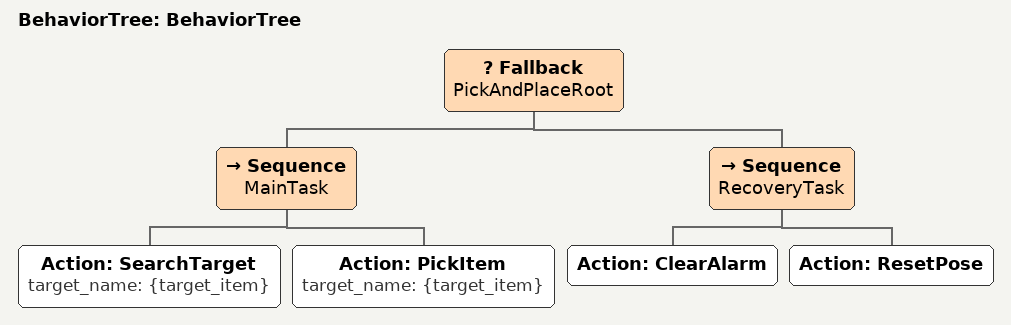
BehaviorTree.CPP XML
<?xml version="1.0"?>
<root main_tree_to_execute="BehaviorTree">
    <BehaviorTree ID="BehaviorTree">
        <Fallback name="PickAndPlaceRoot">
            <Sequence name="MainTask">
                <Action ID="SearchTarget" target_name="{target_item}"/>
                <Action ID="PickItem" target_name="{target_item}"/>
            </Sequence>
            <Sequence name="RecoveryTask">
                <Action ID="ClearAlarm"/>
                <Action ID="ResetPose"/>
            </Sequence>
        </Fallback>
    </BehaviorTree>
</root>
